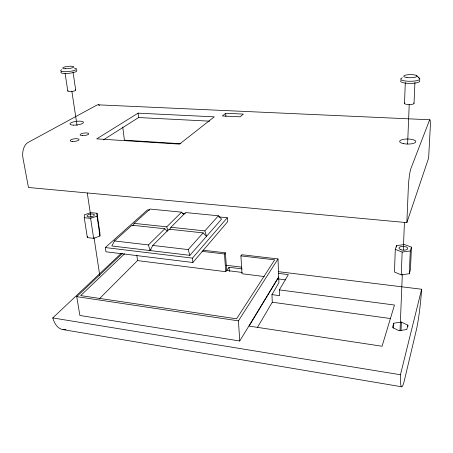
<?xml version="1.0" encoding="UTF-8"?>
<svg xmlns="http://www.w3.org/2000/svg" width="453" height="453" viewBox="0 0 453 453"><rect width="100%" height="100%" fill="white"/><g stroke="black" fill="none" stroke-linecap="round" stroke-linejoin="round"><path stroke-width="0.68" d="M87.355 237.599L84.258 217.695L84.371 214.813L90.73 212.627L97.021 213.278L99.926 233.012L99.954 236.013L93.646 238.335L87.355 237.599L87.389 236.387M395.282 249.36L394.472 272.021L401.239 274.875L409.28 273.742L410.418 269.795L411.454 247.168L404.58 244.541L396.568 245.622L395.282 249.36L402.151 252.055L410.31 250.945L411.454 247.168M393.572 328.068L393.748 323.21L401.381 322.072L407.893 325.192L407.83 326.585M396.517 247.027L396.568 245.622M404.512 103.358L405.299 82.514M401.239 274.875L402.151 252.055M400.033 330.633L402.332 274.082M403.306 250.05L404.427 222.48M407.615 144.014L409.223 104.428M401.041 330.39L401.381 322.072M406.851 222.633L408.329 187.553A14.638 1.614 -85 0 1 410.928 168.454L429.472 120.311A12.344 1.127 -85.3 0 1 430.214 128.414L428.634 158.029L406.851 222.633L28.454 187.485L22.961 158.001A12.078 7.316 -87.2 0 1 28.007 142.485L96.636 105.232A10.481 5.413 -88.9 0 1 99.671 105.283M414.031 103.312L414.937 82.412M409.28 273.742L410.31 250.945M421.63 289.24A33.222 2.843 -84.1 0 1 416.392 329.812L404.586 379.58A37.225 3.482 -83.7 0 1 400.446 374.744L421.63 289.24L278.555 271.687M407.893 325.192L406.771 329.529L399.008 330.701L392.502 327.502L393.748 323.21M167.31 231.189L164.813 228.759L131.999 225.226L114.467 240.951L111.829 245.973L189.881 255.333L221.568 219.139L218.391 215.781L185.611 212.559L170.917 227.276L169.615 229.722M132.82 225.747L134.082 223.352L150.011 209.06L181.591 212.163L183.924 214.529M164.813 228.759L148.454 244.931L150.062 250.554L152.791 245.441L168.992 229.207L203.108 232.882L206.511 236.336L204.881 230.9L218.391 215.781M257.355 327.587L272.276 302.219L271.953 294.626L278.906 282.644L278.006 258.94L241.783 254.716L240.911 255.894L241.998 273.748L264.275 276.557M271.953 294.626L279.575 295.645L279.359 289.886L288.351 274.603L278.584 273.397M122.474 253.38L76.727 296.647L79.892 315.464L239.745 340.984L278.691 277.021L249.065 326.098L382.06 346.245L394.484 305.033L279.359 289.886M239.745 340.984L238.431 320.86L278.006 258.94M99.201 298.946L137.514 260.583L225.747 271.698L229.059 267.281L242.315 268.918M225.747 271.698L224.484 253.974L225.396 252.808L202.972 250.198M149.592 210.062L147.536 209.858L105.339 247.559L105.957 251.783L192.876 262.508L227.57 221.772L227.298 217.74L218.765 216.896M192.876 262.508L192.474 258.119L227.298 217.74M152.791 245.441L188.188 249.586L203.108 232.882M150.062 250.554L151.025 249.58M134.082 223.352L166.755 226.834L181.591 212.163M124.626 253.754L80.662 295.605L236.585 318.81L274.682 259.852L240.911 255.894M65.906 329.535A31.438 16.535 -78.9 0 1 52.763 317.932L121.127 253.459M225.702 113.278L222.366 115.962L240.164 116.812L243.335 114.099L225.702 113.278L225.911 116.506M103.358 139.881L138.601 117.548L209.648 121.155M138.097 113.154L96.71 138.873L179.53 144.122L214.246 116.846L138.097 113.154L138.601 117.548M84.258 217.695L90.617 218.374L97.021 216.138L97.021 213.278M98.284 104.841L429.857 119.779M180.838 143.737L124.405 140.17L122.763 127.055M182.185 213.284L185.339 213.595M170.917 227.276L204.881 230.9M114.467 240.951L148.454 244.931M202.027 251.341L224.484 253.974M105.339 247.559L192.474 258.119M225.956 265.231L241.387 267.123M242.185 272.446L226.647 270.498L225.396 252.808M278.102 278.895L285.747 279.863M272.276 302.219L390.48 318.538M76.727 296.647L238.431 320.86M52.763 317.932L400.446 374.744M63.035 329.603L401.726 386.794M416.817 75.696L419.637 78.42M188.188 249.586L189.881 255.333M166.755 226.834L167.916 230.832M65.085 73.403L67.786 90.968M71.851 91.189L77.033 125.39M87.282 193.091L90.985 217.514M94.048 237.757L99.756 275.447M90.617 218.374L93.646 238.335M72.995 71.908L75.708 90.102M97.021 216.138L99.954 236.013M136.823 255.13L137.514 260.583M229.059 267.281L229.343 271.381M76.393 70.311A8.035 1.659 -6.1 0 1 68.771 73.324A8.035 1.659 -6.1 0 1 61.421 71.806M74.349 68.143A8.041 1.642 -6.1 0 1 74.666 70.334A8.041 1.642 -6.1 0 1 63.952 71.693A8.041 1.642 -6.1 0 1 61.704 69.745M75.385 89.79A3.986 0.917 -6.4 0 1 71.755 91.461A3.986 0.917 -6.4 0 1 68.097 90.566M419.472 80.447A9.621 2.31 -0.2 0 1 409.988 83.409A9.621 2.31 -0.2 0 1 401.041 80.43M418.442 77.757A9.632 2.288 -0.3 0 1 416.46 80.736A9.632 2.288 -0.3 0 1 403.804 80.73A9.632 2.288 -0.3 0 1 402.343 77.752M413.759 102.927A4.762 1.268 0.1 0 1 409.41 104.609A4.762 1.268 0.1 0 1 404.699 102.973M65.396 68.731A5.589 1.121 -6.1 0 0 73.805 66.919A5.589 1.121 -6.1 0 0 65.543 66.761A5.589 1.121 -6.1 0 0 65.396 68.731M406.953 77.531A6.693 1.569 -0.3 0 0 417.071 76.155A6.693 1.569 -0.3 0 0 407.122 74.819A6.693 1.569 -0.3 0 0 406.953 77.531M88.828 216.947A3.703 1.421 -8.3 0 0 94.343 215.028A3.703 1.421 -8.3 0 0 88.85 214.467A3.703 1.421 -8.3 0 0 88.828 216.947M400.911 249.75A4.366 1.92 3 0 0 407.728 248.612A4.366 1.92 3 0 0 401.511 246.455A4.366 1.92 3 0 0 400.911 249.75M73.482 125.136A6.806 1.835 -6.9 0 0 83.46 122.344A6.806 1.835 -6.9 0 0 73.171 121.97A6.806 1.835 -6.9 0 0 73.482 125.136M72.474 141.495A4.502 1.302 -7.2 0 0 79.094 139.552A4.502 1.302 -7.2 0 0 72.31 139.241A4.502 1.302 -7.2 0 0 72.474 141.495M82.384 135.611A4.388 1.251 -6.9 0 0 88.794 133.743A4.388 1.251 -6.9 0 0 82.129 133.459A4.388 1.251 -6.9 0 0 82.384 135.611M403.425 143.618A8.097 2.531 0.8 0 0 415.826 141.738A8.097 2.531 0.8 0 0 403.951 139.247A8.097 2.531 0.8 0 0 403.425 143.618"/></g></svg>
